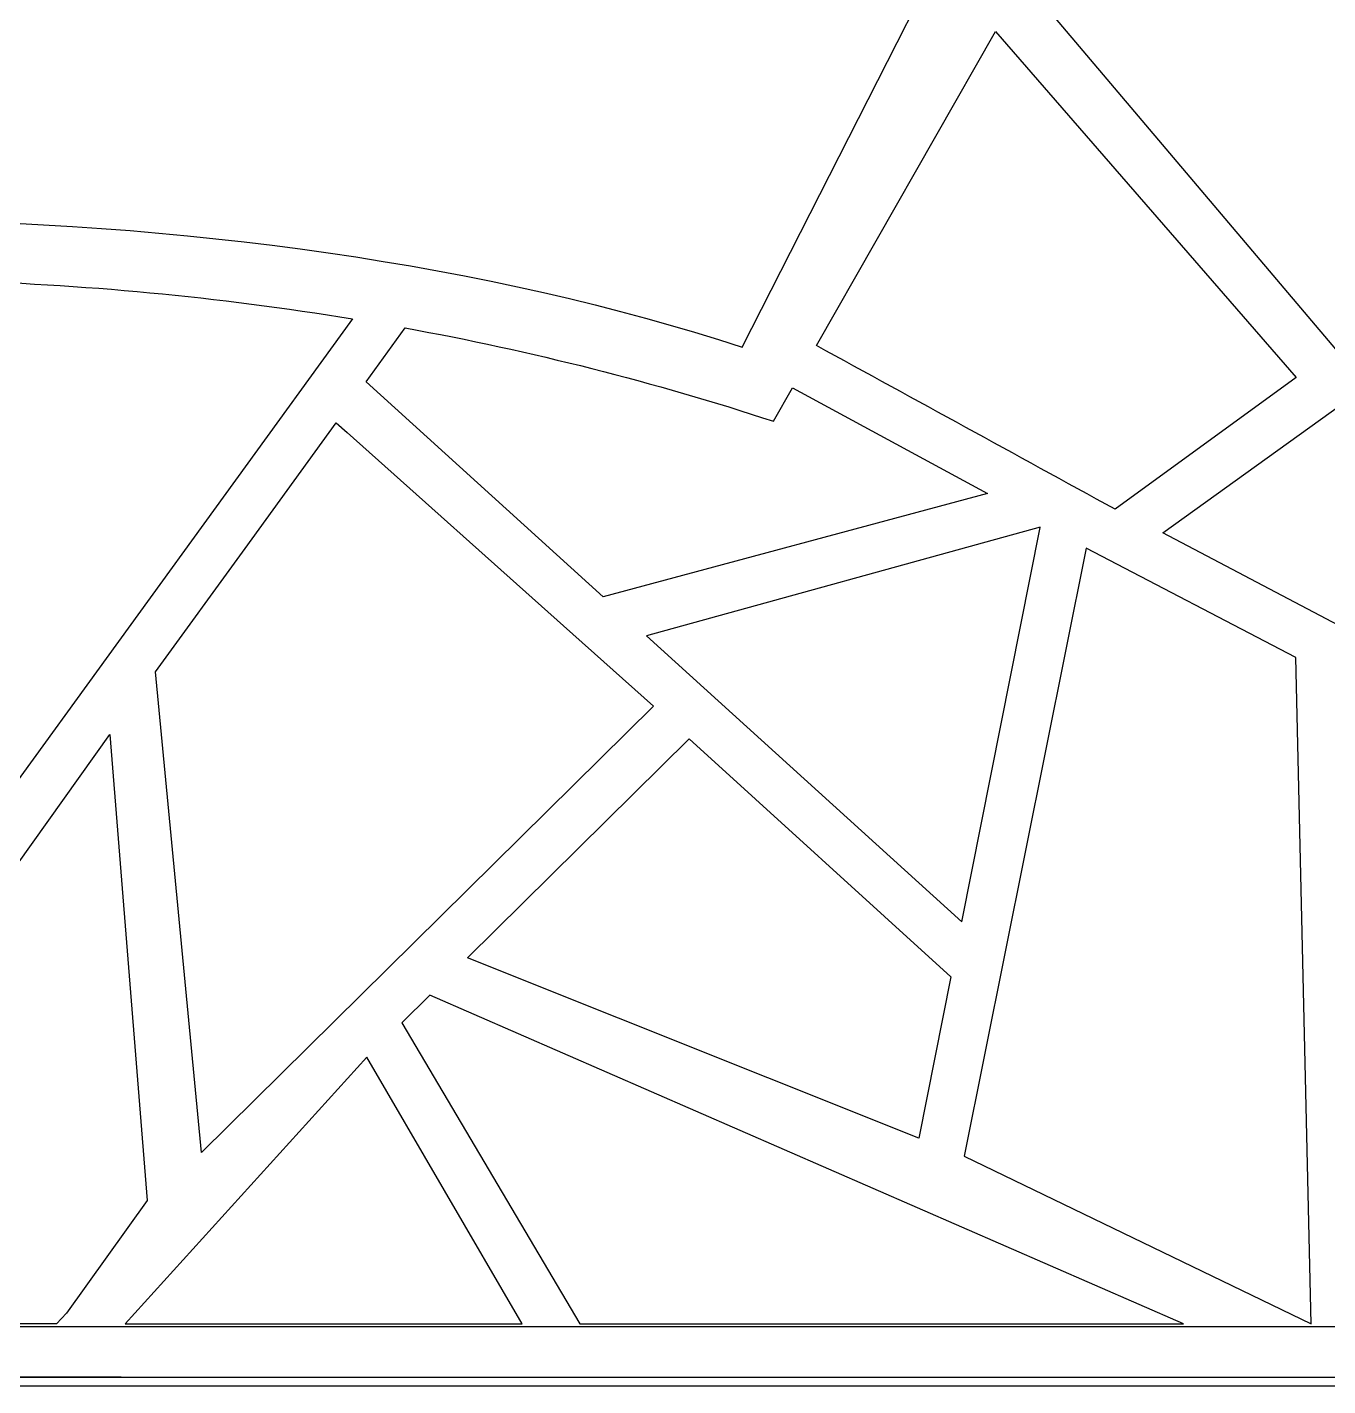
# Model space of a CAD drawing. Header units: centimetres. Extents: x -9.8 to 10, y -7 to 14.1.
# Drawn here: x 0.68 to 5.417, y 4.482 to 9.43 of the extents above; entities that cross this region are included whole.
import ezdxf

# ---------------------------------------------------------------- set-up
doc = ezdxf.new("R2010")
doc.units = ezdxf.units.CM
doc.header["$MEASUREMENT"] = 0
doc.layers.add('layer 1', color=7, linetype='Continuous')

msp = doc.modelspace()

# ---------------------------------------------------------------- linework, layer by layer
at = {"layer": 'layer 1', "color": 39}
for points, knots in [([(-9.82468, 14.13885), (-9.82468, 14.13885), (9.96952, 14.13885), (9.96952, 14.13885), (9.96952, 14.13885), (9.96952, 14.13885), (9.96952, 4.48211), (9.96952, 4.48211), (9.96952, 4.48211), (9.96952, 4.48211), (-9.82468, 4.48211), (-9.82468, 4.48211), (-9.82468, 4.48211), (-9.82468, 4.48211), (-9.82468, 14.13885), (-9.82468, 14.13885)], [0, 0, 0, 0, 0.2, 0.2, 0.2, 0.2, 0.4, 0.4, 0.4, 0.4, 0.6, 0.6, 0.6, 0.6, 1, 1, 1, 1]), ([(-1.09737, 4.51349), (-1.09737, 4.51349), (1.02257, 4.51349), (1.02257, 4.51349), (1.02257, 4.51349), (1.02257, 4.51349), (-1.09737, 4.51349), (-1.09737, 4.51349), (-1.09737, 4.51349), (-1.09737, 4.51349), (-7.05388, 4.51349), (-7.05388, 4.51349), (-7.05388, 4.51349), (-7.05388, 4.51349), (-7.05388, 14.14601), (-7.05388, 14.14601), (-7.05388, 14.14601), (-7.05388, 14.14601), (7.17271, 14.07932), (7.17271, 14.07932), (7.17271, 14.07932), (7.17271, 14.07932), (7.17271, 14.06792), (7.17271, 14.06792), (7.17271, 14.06792), (7.17271, 14.06792), (7.17271, 4.51349), (7.17271, 4.51349), (7.17271, 4.51349), (7.17271, 4.51349), (1.02338, 4.51349), (1.02338, 4.51349), (1.02338, 4.51349), (1.02338, 4.51349), (-1.09737, 4.51349), (-1.09737, 4.51349)], [0, 0, 0, 0, 0.1, 0.1, 0.1, 0.1, 0.2, 0.2, 0.2, 0.2, 0.3, 0.3, 0.3, 0.3, 0.4, 0.4, 0.4, 0.4, 0.5, 0.5, 0.5, 0.5, 0.6, 0.6, 0.6, 0.6, 0.7, 0.7, 0.7, 0.7, 0.8, 0.8, 0.8, 0.8, 1, 1, 1, 1]), ([(-9.57944, 13.86465), (-9.57944, 13.86465), (9.72428, 13.86465), (9.72428, 13.86465), (9.72428, 13.86465), (9.72428, 13.86465), (9.72428, 4.69839), (9.72428, 4.69839), (9.72428, 4.69839), (9.72428, 4.69839), (-9.57944, 4.69839), (-9.57944, 4.69839), (-9.57944, 4.69839), (-9.57944, 4.69839), (-9.57944, 13.86465), (-9.57944, 13.86465)], [0, 0, 0, 0, 0.2, 0.2, 0.2, 0.2, 0.4, 0.4, 0.4, 0.4, 0.6, 0.6, 0.6, 0.6, 1, 1, 1, 1]), ([(4.4849, 10.62483), (4.4849, 10.62483), (3.28445, 8.26397), (3.28445, 8.26397), (3.28445, 8.26397), (1.45403, 8.86789), (-1.24062, 8.8969), (-3.10171, 8.27733), (-3.10171, 8.27733), (-3.10171, 8.27733), (-4.32816, 10.64469), (-4.32816, 10.64469), (-4.32816, 10.64469), (-1.94191, 12.01553), (2.10151, 11.99717), (4.4849, 10.62483)], [0, 0, 0, 0, 0.2, 0.2, 0.2, 0.2, 0.4, 0.4, 0.4, 0.4, 0.6, 0.6, 0.6, 0.6, 1, 1, 1, 1]), ([(4.32294, 9.58293), (4.32294, 9.58293), (4.84345, 10.03775), (4.84345, 10.03775), (4.84345, 10.03775), (4.84345, 10.03775), (6.2566, 8.97708), (6.2566, 8.97708), (6.2566, 8.97708), (6.2566, 8.97708), (6.26087, 8.84305), (6.26087, 8.84305), (6.26087, 8.84305), (6.26087, 8.84305), (5.4451, 8.25678), (5.4451, 8.25678), (5.4451, 8.25678), (5.4451, 8.25678), (4.32294, 9.58293), (4.32294, 9.58293)], [0, 0, 0, 0, 0.1666667, 0.1666667, 0.1666667, 0.1666667, 0.3333333, 0.3333333, 0.3333333, 0.3333333, 0.5, 0.5, 0.5, 0.5, 0.6666667, 0.6666667, 0.6666667, 0.6666667, 1, 1, 1, 1]), ([(4.2073, 9.4145), (4.2073, 9.4145), (3.55535, 8.27008), (3.55535, 8.27008), (3.55535, 8.27008), (3.91761, 8.07148), (4.27988, 7.87287), (4.64215, 7.67427), (4.64215, 7.67427), (4.64215, 7.67427), (5.30185, 8.15381), (5.30185, 8.15381), (5.30185, 8.15381), (5.30185, 8.15381), (4.2073, 9.4145), (4.2073, 9.4145)], [0, 0, 0, 0, 0.2, 0.2, 0.2, 0.2, 0.4, 0.4, 0.4, 0.4, 0.6, 0.6, 0.6, 0.6, 1, 1, 1, 1]), ([(6.26762, 8.6312), (6.26762, 8.6312), (4.8163, 7.58816), (4.8163, 7.58816), (4.8163, 7.58816), (4.8163, 7.58816), (6.32613, 6.79376), (6.32613, 6.79376), (6.32613, 6.79376), (6.32613, 6.79376), (6.26762, 8.6312), (6.26762, 8.6312)], [0, 0, 0, 0, 0.25, 0.25, 0.25, 0.25, 0.5, 0.5, 0.5, 0.5, 1, 1, 1, 1]), ([(1.86515, 8.36774), (1.37689, 8.44772), (0.87919, 8.49453), (0.3799, 8.50814), (0.3799, 8.50814), (0.3799, 8.50814), (0.40559, 6.70032), (0.40559, 6.70032), (0.40559, 6.70032), (0.40559, 6.70032), (0.58704, 6.60485), (0.58704, 6.60485), (0.58704, 6.60485), (0.58704, 6.60485), (1.86515, 8.36774), (1.86515, 8.36774)], [0, 0, 0, 0, 0.2, 0.2, 0.2, 0.2, 0.4, 0.4, 0.4, 0.4, 0.6, 0.6, 0.6, 0.6, 1, 1, 1, 1]), ([(3.46794, 8.11665), (3.46794, 8.11665), (3.3983, 7.9944), (3.3983, 7.9944), (3.3983, 7.9944), (2.96494, 8.13738), (2.51563, 8.25068), (2.05703, 8.33444), (2.05703, 8.33444), (2.05703, 8.33444), (1.9143, 8.13806), (1.9143, 8.13806), (1.9143, 8.13806), (1.9143, 8.13806), (1.9665, 8.09077), (1.9665, 8.09077), (1.9665, 8.09077), (1.9665, 8.09077), (2.77805, 7.35548), (2.77805, 7.35548), (2.77805, 7.35548), (2.77805, 7.35548), (4.17751, 7.73121), (4.17751, 7.73121), (4.17751, 7.73121), (4.17751, 7.73121), (3.94427, 7.85791), (3.94427, 7.85791), (3.94427, 7.85791), (3.94427, 7.85791), (3.46794, 8.11665), (3.46794, 8.11665)], [0, 0, 0, 0, 0.1111111, 0.1111111, 0.1111111, 0.1111111, 0.2222222, 0.2222222, 0.2222222, 0.2222222, 0.3333333, 0.3333333, 0.3333333, 0.3333333, 0.4444444, 0.4444444, 0.4444444, 0.4444444, 0.5555556, 0.5555556, 0.5555556, 0.5555556, 0.6666667, 0.6666667, 0.6666667, 0.6666667, 0.7777778, 0.7777778, 0.7777778, 0.7777778, 1, 1, 1, 1]), ([(1.14699, 7.08232), (1.14699, 7.08232), (1.3155, 5.3314), (1.3155, 5.3314), (1.3155, 5.3314), (1.3155, 5.3314), (2.96117, 6.95667), (2.96117, 6.95667), (2.96117, 6.95667), (2.96117, 6.95667), (2.63337, 7.24944), (2.63337, 7.24944), (2.63337, 7.24944), (2.63337, 7.24944), (1.8453, 7.9533), (1.8453, 7.9533), (1.8453, 7.9533), (1.8453, 7.9533), (1.80571, 7.98866), (1.80571, 7.98866), (1.80571, 7.98866), (1.80571, 7.98866), (1.47345, 7.5315), (1.47345, 7.5315), (1.47345, 7.5315), (1.47345, 7.5315), (1.47345, 7.5315), (1.47345, 7.5315), (1.47345, 7.5315), (1.47345, 7.5315), (1.47345, 7.5315), (1.47345, 7.5315), (1.47345, 7.5315), (1.47345, 7.5315), (1.47345, 7.5315), (1.47345, 7.5315), (1.47345, 7.5315), (1.47345, 7.5315), (1.14699, 7.08232), (1.14699, 7.08232)], [0, 0, 0, 0, 0.0909091, 0.0909091, 0.0909091, 0.0909091, 0.1818182, 0.1818182, 0.1818182, 0.1818182, 0.2727273, 0.2727273, 0.2727273, 0.2727273, 0.3636364, 0.3636364, 0.3636364, 0.3636364, 0.4545455, 0.4545455, 0.4545455, 0.4545455, 0.5454545, 0.5454545, 0.5454545, 0.5454545, 0.6363636, 0.6363636, 0.6363636, 0.6363636, 0.7272727, 0.7272727, 0.7272727, 0.7272727, 0.8181818, 0.8181818, 0.8181818, 0.8181818, 1, 1, 1, 1]), ([(4.36899, 7.60853), (4.36899, 7.60853), (4.36894, 7.6083), (4.36894, 7.6083), (4.36894, 7.6083), (4.36894, 7.6083), (4.08393, 6.17231), (4.08393, 6.17231), (4.08393, 6.17231), (4.08393, 6.17231), (2.93538, 7.21293), (2.93538, 7.21293), (2.93538, 7.21293), (2.93538, 7.21293), (4.36899, 7.60853), (4.36899, 7.60853)], [0, 0, 0, 0, 0.2, 0.2, 0.2, 0.2, 0.4, 0.4, 0.4, 0.4, 0.6, 0.6, 0.6, 0.6, 1, 1, 1, 1]), ([(4.53701, 7.5329), (4.53701, 7.5329), (5.30054, 7.13406), (5.30054, 7.13406), (5.30054, 7.13406), (5.30054, 7.13406), (5.35697, 4.708), (5.35697, 4.708), (5.35697, 4.708), (5.35697, 4.708), (4.09242, 5.31868), (4.09242, 5.31868), (4.09242, 5.31868), (4.09242, 5.31868), (4.53701, 7.5329), (4.53701, 7.5329)], [0, 0, 0, 0, 0.2, 0.2, 0.2, 0.2, 0.4, 0.4, 0.4, 0.4, 0.6, 0.6, 0.6, 0.6, 1, 1, 1, 1]), ([(-0.54821, 4.70772), (-0.54821, 4.70772), (-0.71408, 4.70772), (-0.71408, 4.70772), (-0.71408, 4.70772), (-0.71408, 4.70772), (-0.50481, 4.70772), (-0.50481, 4.70772), (-0.50481, 4.70772), (-0.50481, 4.70772), (0.78636, 4.70772), (0.78636, 4.70772), (0.78636, 4.70772), (0.78636, 4.70772), (0.82334, 4.74664), (0.82334, 4.74664), (0.82334, 4.74664), (0.82334, 4.74664), (1.11675, 5.15729), (1.11675, 5.15729), (1.11675, 5.15729), (1.11675, 5.15729), (0.98099, 6.85393), (0.98099, 6.85393), (0.98099, 6.85393), (0.98099, 6.85393), (-0.54821, 4.70772), (-0.54821, 4.70772)], [0, 0, 0, 0, 0.125, 0.125, 0.125, 0.125, 0.25, 0.25, 0.25, 0.25, 0.375, 0.375, 0.375, 0.375, 0.5, 0.5, 0.5, 0.5, 0.625, 0.625, 0.625, 0.625, 0.75, 0.75, 0.75, 0.75, 1, 1, 1, 1]), ([(2.28322, 6.0404), (2.28322, 6.0404), (3.92743, 5.3845), (3.92743, 5.3845), (3.92743, 5.3845), (3.92743, 5.3845), (4.04392, 5.9709), (4.04392, 5.9709), (4.04392, 5.9709), (4.04392, 5.9709), (3.09131, 6.83818), (3.09131, 6.83818), (3.09131, 6.83818), (3.09131, 6.83818), (2.28322, 6.0404), (2.28322, 6.0404)], [0, 0, 0, 0, 0.2, 0.2, 0.2, 0.2, 0.4, 0.4, 0.4, 0.4, 0.6, 0.6, 0.6, 0.6, 1, 1, 1, 1]), ([(4.89205, 4.70772), (4.89205, 4.70772), (2.69242, 4.70772), (2.69242, 4.70772), (2.69242, 4.70772), (2.69242, 4.70772), (2.04401, 5.80424), (2.04401, 5.80424), (2.04401, 5.80424), (2.04401, 5.80424), (2.14608, 5.90501), (2.14608, 5.90501), (2.14608, 5.90501), (2.14608, 5.90501), (4.89205, 4.70772), (4.89205, 4.70772)], [0, 0, 0, 0, 0.2, 0.2, 0.2, 0.2, 0.4, 0.4, 0.4, 0.4, 0.6, 0.6, 0.6, 0.6, 1, 1, 1, 1]), ([(2.48323, 4.70772), (2.48323, 4.70772), (1.03651, 4.70772), (1.03651, 4.70772), (1.03651, 4.70772), (1.03651, 4.70772), (1.91674, 5.67859), (1.91674, 5.67859), (1.91674, 5.67859), (1.91674, 5.67859), (2.48323, 4.70772), (2.48323, 4.70772)], [0, 0, 0, 0, 0.25, 0.25, 0.25, 0.25, 0.5, 0.5, 0.5, 0.5, 1, 1, 1, 1])]:
    msp.add_open_spline(points, degree=3, knots=knots, dxfattribs=at)

doc.saveas('drawing.dxf')
